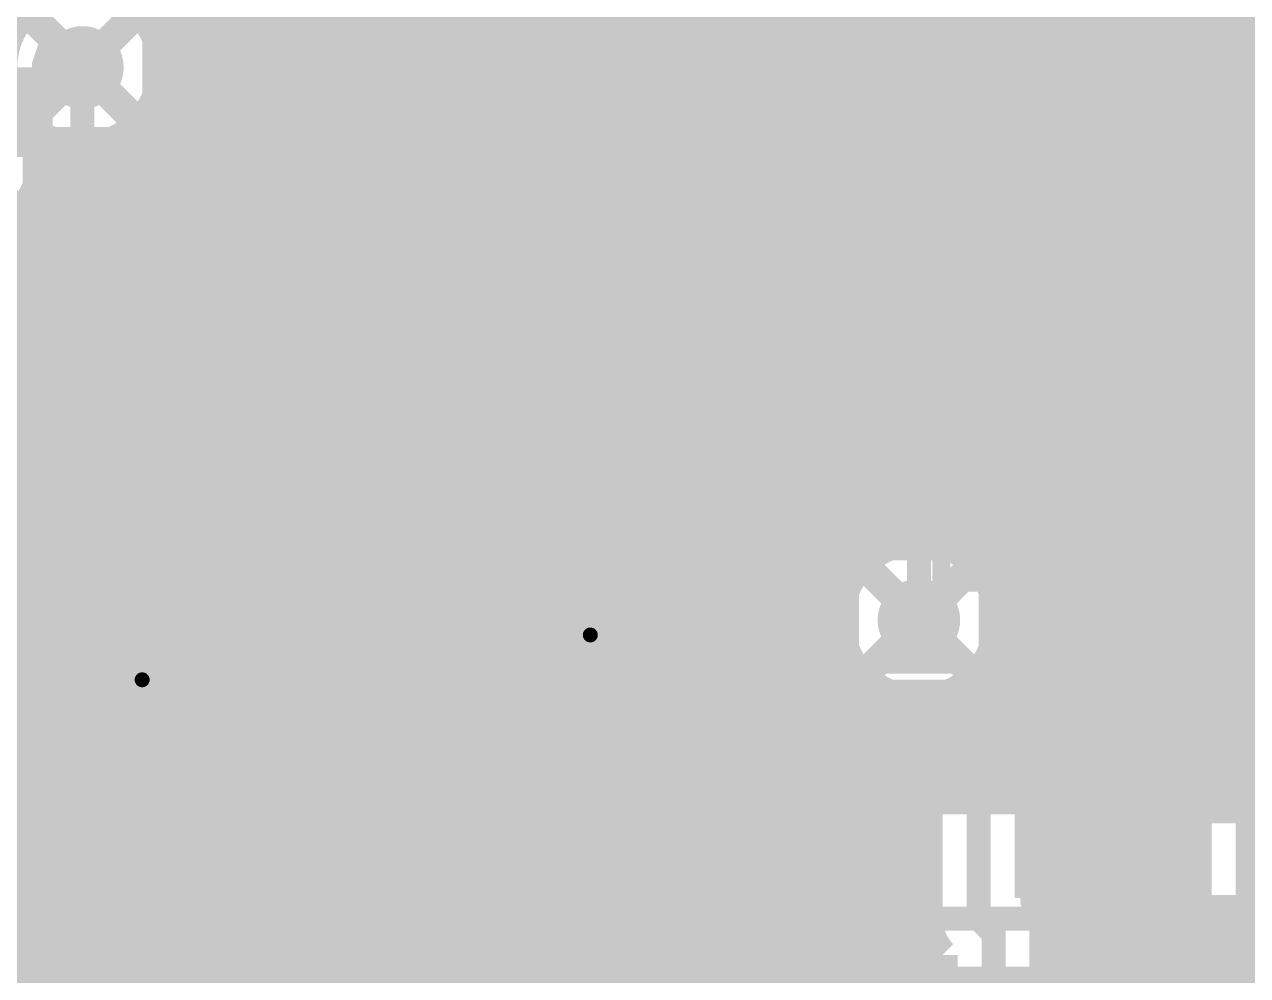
# Model space of a CAD drawing. Extents: x -1 to 119, y -42 to 51.
# Drawn here: x 38.37 to 48.77, y 21.87 to 29.96 of the extents above; entities that cross this region are included whole.
import ezdxf

# ---------------------------------------------------------------- set-up
doc = ezdxf.new("R2010")
doc.units = 0
doc.header["$MEASUREMENT"] = 0
doc.layers.get('0').update_dxf_attribs({"linetype": 'CONTINUOUS'})
for name, color, linetype in [('22-304-0_BOT', 7, 'CONTINUOUS'), ('22-304-0_DRD', 7, 'CONTINUOUS'), ('22-304-0_GND', 6, 'CONTINUOUS'), ('22-304-0_IN1', 4, 'CONTINUOUS'), ('22-304-0_SMB', 3, 'CONTINUOUS'), ('22-304-0_SMT', 5, 'CONTINUOUS'), ('22-304-0_SPT', 10, 'CONTINUOUS'), ('22-304-0_SST', 14, 'CONTINUOUS'), ('22-304-0_TOP', 9, 'CONTINUOUS'), ('THRUHOLE_TAP', 11, 'CONTINUOUS')]:
    doc.layers.add(name, color=color, linetype=linetype)

# ---------------------------------------------------------------- blocks, each defined once
blk = doc.blocks.new('ROUND_60')
at = {"const_width": 0.35052}
blk.add_lwpolyline([(-0.17526, 0, 1), (0.17526, 0, 1)], format="xyb", close=True, dxfattribs=at)
blk = doc.blocks.new('ROUND_57')
at = {"const_width": 0.35052}
blk.add_lwpolyline([(-0.17526, 0, 1), (0.17526, 0, 1)], format="xyb", close=True, dxfattribs=at)
blk = doc.blocks.new('ROUND_81')
at = {"const_width": 0.0635}
blk.add_lwpolyline([(-0.03175, 0, 1), (0.03175, 0, 1)], format="xyb", close=True, dxfattribs=at)
blk = doc.blocks.new('RECTANGLE_2')
blk.add_solid([(0.4826, 0.4064), (0.4826, -0.4064), (-0.4826, 0.4064), (-0.4826, -0.4064)])
blk = doc.blocks.new('RECTANGLE_3')
blk.add_solid([(0.63627, 0.51308), (0.63627, -0.51308), (-0.63627, 0.51308), (-0.63627, -0.51308)])
blk = doc.blocks.new('RECTANGLE_14')
blk.add_solid([(0.508, 0.635), (0.508, -0.635), (-0.508, 0.635), (-0.508, -0.635)])
blk = doc.blocks.new('RECTANGLE_16')
blk.add_solid([(0.25019, 0.40005), (0.25019, -0.40005), (-0.25019, 0.40005), (-0.25019, -0.40005)])
blk = doc.blocks.new('ROUND_87')
at = {"const_width": 0.10033}
blk.add_lwpolyline([(-0.050164, 0, 1), (0.050164, 0, 1)], format="xyb", close=True, dxfattribs=at)

msp = doc.modelspace()

# ---------------------------------------------------------------- linework, layer by layer
at = {"layer": '22-304-0_BOT'}
for points, const_width in [([(38.2778, 42.6212), (38.2778, 29.93898)], 0.254), ([(39.4208, 42.6212), (39.4208, 29.97708)], 0.254), ([(39.6494, 42.6212), (39.6494, 18.0848)], 0.254), ([(41.2496, 42.6212), (41.2496, 18.0848)], 0.254), ([(41.4782, 42.6212), (41.4782, 18.0848)], 0.254), ([(41.7068, 42.6212), (41.7068, 18.0848)], 0.254), ([(43.307, 42.6212), (43.307, 18.0848)], 0.254), ([(43.5356, 42.6212), (43.5356, 18.0848)], 0.254), ([(43.7642, 42.6212), (43.7642, 18.0848)], 0.254), ([(43.9928, 42.6212), (43.9928, 18.0848)], 0.254), ([(44.2214, 42.6212), (44.2214, 18.0848)], 0.254), ([(44.45, 42.6212), (44.45, 18.0848)], 0.254), ([(44.6786, 42.6212), (44.6786, 18.0848)], 0.254), ([(44.9072, 42.6212), (44.9072, 18.0848)], 0.254), ([(45.1358, 42.6212), (45.1358, 18.0848)], 0.254), ([(45.3644, 42.6212), (45.3644, 25.19172)], 0.254), ([(45.593, 42.6212), (45.593, 25.45588)], 0.254), ([(45.8216, 42.6212), (45.8216, 25.55494)], 0.254), ([(46.0502, 42.6212), (46.0502, 25.56764)], 0.254), ([(46.2788, 42.6212), (46.2788, 25.49906)], 0.254), ([(46.5074, 42.6212), (46.5074, 25.31364)], 0.254), ([(46.736, 42.6212), (46.736, 24.7396)], 0.254), ([(46.9646, 42.6212), (46.9646, 22.46884)], 0.254), ([(47.1932, 42.6212), (47.1932, 20.8534)], 0.254), ([(47.4218, 42.6212), (47.4218, 20.6248)], 0.254), ([(47.6504, 42.6212), (47.6504, 20.3962)], 0.254), ([(47.879, 42.6212), (47.879, 20.1676)], 0.254), ([(48.1076, 42.6212), (48.1076, 19.92884)], 0.254), ([(48.3362, 42.6212), (48.3362, 18.76298)], 0.254), ([(48.5648, 42.6212), (48.5648, 27.0764)], 0.254), ([(48.7934, 42.6212), (48.7934, 27.305)], 0.254), ([(39.878, 41.03116), (39.878, 18.0848)], 0.254), ([(41.021, 40.82288), (41.021, 18.0848)], 0.254), ([(40.1066, 40.7289), (40.1066, 18.0848)], 0.254), ([(40.7924, 40.65524), (40.7924, 18.0848)], 0.254), ([(40.3352, 40.61714), (40.3352, 18.0848)], 0.254), ([(40.5638, 40.59682), (40.5638, 18.0848)], 0.254), ([(43.0784, 39.33444), (43.0784, 18.0848)], 0.254), ([(41.9354, 39.01694), (41.9354, 18.0848)], 0.254), ([(42.8498, 38.97122), (42.8498, 18.0848)], 0.254), ([(42.164, 38.86708), (42.164, 18.0848)], 0.254), ([(42.3926, 38.81628), (42.3926, 18.0848)], 0.254), ([(42.6212, 38.84676), (42.6212, 18.0848)], 0.254), ([(38.35908, 30.0482), (37.58692, 30.0482)], 0.254), ([(67.6148, 30.0482), (39.36492, 30.0482)], 0.254), ([(56.46674, 29.8196), (39.50208, 29.8196)], 0.254), ([(53.73116, 29.591), (39.54272, 29.591)], 0.254), ([(53.4289, 29.3624), (39.50208, 29.3624)], 0.254), ([(39.4208, 29.20238), (39.4208, 18.0848)], 0.254), ([(50.28438, 29.1338), (39.36492, 29.1338)], 0.254), ([(38.5064, 29.01188), (38.5064, 28.98902)], 0.254), ([(39.1922, 28.99664), (39.1922, 19.42592)], 0.254), ([(50.07864, 28.9052), (38.52164, 28.9052)], 0.254), ([(38.735, 28.92298), (38.735, 19.8374)], 0.254), ([(38.9636, 28.9179), (38.9636, 19.6088)], 0.254), ([(38.5064, 28.66644), (38.5064, 20.066)], 0.254), ([(49.9999, 28.6766), (38.50894, 28.6766)], 0.254), ([(50.673, 28.575), (48.768, 26.67), (48.768, 18.923), (49.911, 17.78), (49.911, 15.24), (49.149, 14.478), (49.149, 11.811), (48.006, 10.668), (32.385, 10.668), (30.353, 12.7), (28.067, 12.7), (26.67, 14.097)], 0.2032), ([(49.99482, 28.50896), (48.46828, 26.97988)], 0.254), ([(49.93386, 28.448), (38.40988, 28.448)], 0.254), ([(38.2778, 28.30322), (38.2778, 20.2946)], 0.254), ([(49.70526, 28.2194), (38.1508, 28.2194)], 0.254), ([(49.47666, 27.9908), (38.1127, 27.9908)], 0.254), ([(49.24806, 27.7622), (38.1127, 27.7622)], 0.254), ([(49.01946, 27.5336), (38.1127, 27.5336)], 0.254), ([(48.79086, 27.305), (38.1127, 27.305)], 0.254), ([(48.56226, 27.0764), (38.1127, 27.0764)], 0.254), ([(48.3743, 26.8478), (38.1127, 26.8478)], 0.254), ([(48.3362, 26.6192), (38.1127, 26.6192)], 0.254), ([(48.3362, 26.67), (48.3362, 18.923)], 0.254), ([(48.3362, 26.3906), (38.1127, 26.3906)], 0.254), ([(48.3362, 26.162), (38.1127, 26.162)], 0.254), ([(48.3362, 25.9334), (38.1127, 25.9334)], 0.254), ([(48.3362, 25.7048), (38.1127, 25.7048)], 0.254), ([(45.62602, 25.4762), (38.1127, 25.4762)], 0.254), ([(48.3362, 25.4762), (46.32198, 25.4762)], 0.254), ([(45.39488, 25.2476), (38.1127, 25.2476)], 0.254), ([(48.3362, 25.2476), (46.55312, 25.2476)], 0.254), ([(45.30598, 25.019), (38.1127, 25.019)], 0.254), ([(48.3362, 25.019), (46.64202, 25.019)], 0.254), ([(47.752, 18.415), (47.752, 19.685), (46.609, 20.828), (46.609, 22.225), (46.482, 22.352), (46.482, 24.384), (45.974, 24.892)], 0.2032), ([(45.3009, 24.7904), (38.1127, 24.7904)], 0.254), ([(46.64964, 24.82596), (46.78172, 24.69388)], 0.254), ([(48.3362, 24.7904), (46.6852, 24.7904)], 0.254), ([(45.37964, 24.5618), (38.1127, 24.5618)], 0.254), ([(45.3644, 24.58974), (45.3644, 18.0848)], 0.254), ([(48.3362, 24.5618), (46.8757, 24.5618)], 0.254), ([(45.58538, 24.3332), (38.1127, 24.3332)], 0.254), ([(45.593, 24.32812), (45.593, 18.0848)], 0.254), ([(46.9138, 24.384), (46.9138, 22.5298)], 0.254), ([(48.3362, 24.3332), (46.9138, 24.3332)], 0.254), ([(45.8216, 24.22906), (45.8216, 18.0848)], 0.254), ([(46.0502, 24.1046), (38.1127, 24.1046)], 0.254), ([(46.0502, 24.20366), (46.0502, 22.352)], 0.254), ([(48.3362, 24.1046), (46.9138, 24.1046)], 0.254), ([(46.0502, 23.876), (38.1127, 23.876)], 0.254), ([(48.3362, 23.876), (46.9138, 23.876)], 0.254), ([(46.0502, 23.6474), (38.1127, 23.6474)], 0.254), ([(48.3362, 23.6474), (46.9138, 23.6474)], 0.254), ([(46.0502, 23.4188), (38.1127, 23.4188)], 0.254), ([(48.3362, 23.4188), (46.9138, 23.4188)], 0.254), ([(46.0502, 23.1902), (38.1127, 23.1902)], 0.254), ([(48.3362, 23.1902), (46.9138, 23.1902)], 0.254), ([(46.0502, 22.9616), (38.1127, 22.9616)], 0.254), ([(48.3362, 22.9616), (46.9138, 22.9616)], 0.254), ([(46.0502, 22.733), (38.1127, 22.733)], 0.254), ([(48.3362, 22.733), (46.9138, 22.733)], 0.254), ([(46.0502, 22.5044), (38.1127, 22.5044)], 0.254), ([(48.3362, 22.5044), (46.93666, 22.5044)], 0.254), ([(46.0502, 22.352), (46.0502, 18.0848)], 0.254), ([(46.05782, 22.2758), (38.1127, 22.2758)], 0.254), ([(48.3362, 22.2758), (47.03826, 22.2758)], 0.254), ([(47.0408, 22.225), (47.0408, 21.0058)], 0.254), ([(46.17466, 22.0472), (38.1127, 22.0472)], 0.254), ([(46.1772, 22.04466), (46.1772, 20.828)], 0.254), ([(48.3362, 22.0472), (47.0408, 22.0472)], 0.254), ([(46.1772, 21.8186), (38.1127, 21.8186)], 0.254), ([(48.3362, 21.8186), (47.0408, 21.8186)], 0.254)]:
    msp.add_lwpolyline(points, dxfattribs=dict(at, const_width=const_width))
at = {"layer": '22-304-0_BOT', "const_width": 0.254}
for points in [[(38.862, 30.27172, 0.4142136), (38.18128, 29.591)], [(39.54272, 29.591, 0.4142136), (38.862, 30.27172)], [(38.862, 28.91028, 0.4142136), (39.54272, 29.591)], [(38.49878, 29.01442, 0.1414714), (38.862, 28.90955)], [(38.52672, 28.829, 0.0692998), (38.50082, 29.015)], [(38.15842, 28.22448, 0.2804741), (38.52672, 28.829)], [(48.4632, 26.9748, 0.1989124), (48.33695, 26.67)], [(48.4632, 26.9748, 0.1989124), (48.33695, 26.67)], [(45.974, 25.57272, 0.4142136), (45.29328, 24.892)], [(46.65472, 24.892, 0.4142136), (45.974, 25.57272)], [(45.29328, 24.892, 0.4142136), (45.974, 24.21128)], [(46.64964, 24.82596, 0.0243635), (46.65286, 24.892)], [(46.9138, 24.384, 0.1989124), (46.78733, 24.68933)], [(45.974, 24.21128, 0.0242723), (46.03997, 24.21448)], [(47.0408, 22.225, 0.1989124), (46.91433, 22.53033)], [(46.0502, 22.352, 0.1989124), (46.17667, 22.04667)], [(46.0502, 22.352, 0.1989124), (46.17667, 22.04667)]]:
    msp.add_lwpolyline(points, format="xyb", dxfattribs=at)
at = {"layer": '22-304-0_DRD', "const_width": 0.254}
for points in [[(39.497, 30.226), (38.227, 28.956)], [(39.497, 28.956), (38.227, 30.226)], [(39.497, 28.956), (39.497, 30.226)], [(38.481, 29.464), (37.211, 29.464)], [(38.481, 29.464), (37.211, 28.194)], [(38.481, 28.194), (37.211, 29.464)], [(38.481, 28.194), (38.481, 29.464)], [(38.227, 28.956), (39.497, 28.956)], [(37.211, 28.194), (38.481, 28.194)], [(45.339, 25.527), (45.339, 24.257)], [(46.609, 25.527), (45.339, 25.527)], [(46.609, 25.527), (45.339, 24.257)], [(46.609, 24.257), (45.339, 25.527)], [(46.609, 24.257), (46.609, 25.527)], [(42.545, 25.4), (42.545, 24.13)], [(43.815, 25.4), (42.545, 25.4)], [(43.815, 25.4), (42.545, 24.13)], [(43.815, 24.13), (42.545, 25.4)], [(42.545, 25.4), (42.545, 24.13)], [(43.815, 25.4), (42.545, 25.4)], [(43.815, 25.4), (42.545, 24.13)], [(43.815, 24.13), (42.545, 25.4)], [(43.815, 24.13), (43.815, 25.4)], [(43.815, 24.13), (43.815, 25.4)], [(38.735, 25.019), (38.735, 23.749)], [(40.005, 25.019), (38.735, 25.019)], [(40.005, 25.019), (38.735, 23.749)], [(40.005, 23.749), (38.735, 25.019)], [(40.005, 23.749), (40.005, 25.019)], [(45.339, 24.257), (46.609, 24.257)], [(42.545, 24.13), (43.815, 24.13)], [(42.545, 24.13), (43.815, 24.13)], [(38.735, 23.749), (40.005, 23.749)]]:
    msp.add_lwpolyline(points, dxfattribs=at)
at = {"layer": '22-304-0_IN1'}
for points, const_width in [([(41.1988, 41.6052), (41.1988, 23.368)], 0.254), ([(41.4274, 41.6052), (41.4274, 23.368)], 0.254), ([(41.656, 41.6052), (41.656, 23.368)], 0.254), ([(41.8846, 41.6052), (41.8846, 23.368)], 0.254), ([(42.1132, 41.6052), (42.1132, 23.368)], 0.254), ([(42.3418, 41.6052), (42.3418, 23.368)], 0.254), ([(42.5704, 41.6052), (42.5704, 25.06472)], 0.254), ([(42.799, 41.6052), (42.799, 25.32888)], 0.254), ([(43.0276, 41.6052), (43.0276, 25.42794)], 0.254), ([(43.2562, 41.6052), (43.2562, 25.44064)], 0.254), ([(43.4848, 41.6052), (43.4848, 25.37206)], 0.254), ([(43.7134, 41.6052), (43.7134, 25.18664)], 0.254), ([(43.942, 41.6052), (43.942, 23.368)], 0.254), ([(44.1706, 41.6052), (44.1706, 23.368)], 0.254), ([(44.3992, 41.6052), (44.3992, 23.368)], 0.254), ([(44.6278, 41.6052), (44.6278, 23.368)], 0.254), ([(44.8564, 41.6052), (44.8564, 23.368)], 0.254), ([(45.085, 41.6052), (45.085, 23.368)], 0.254), ([(45.3136, 41.6052), (45.3136, 25.05202)], 0.254), ([(45.5422, 41.6052), (45.5422, 25.41778)], 0.254), ([(45.7708, 41.6052), (45.7708, 25.5397)], 0.254), ([(45.9994, 41.6052), (45.9994, 25.57018)], 0.254), ([(46.228, 41.6052), (46.228, 25.52192)], 0.254), ([(46.4566, 41.6052), (46.4566, 25.36952)], 0.254), ([(46.6852, 41.6052), (46.6852, 23.368)], 0.254), ([(46.9138, 41.6052), (46.9138, 23.368)], 0.254), ([(47.1424, 41.6052), (47.1424, 23.368)], 0.254), ([(47.371, 41.6052), (47.371, 23.368)], 0.254), ([(47.5996, 41.6052), (47.5996, 23.368)], 0.254), ([(47.8282, 41.6052), (47.8282, 23.368)], 0.254), ([(39.37, 41.0972), (39.37, 30.04312)], 0.254), ([(40.9702, 40.77208), (40.9702, 23.368)], 0.254), ([(39.5986, 37.17036), (39.5986, 25.02408)], 0.254), ([(39.8272, 36.81222), (39.8272, 24.88692)], 0.254), ([(40.7416, 36.86302), (40.7416, 23.368)], 0.254), ([(40.0558, 36.6903), (40.0558, 23.368)], 0.254), ([(40.513, 36.70808), (40.513, 23.368)], 0.254), ([(40.2844, 36.65982), (40.2844, 23.368)], 0.254), ([(48.0568, 35.18408), (48.0568, 23.368)], 0.254), ([(48.2854, 35.04692), (48.2854, 23.368)], 0.254), ([(48.514, 35.00628), (48.514, 23.368)], 0.254), ([(48.7426, 33.86836), (48.7426, 23.368)], 0.254), ([(38.3159, 29.9974), (37.62756, 29.9974)], 0.254), ([(63.5, 29.9974), (39.40556, 29.9974)], 0.254), ([(56.38038, 29.7688), (39.51732, 29.7688)], 0.254), ([(31.75, 20.9296), (32.3596, 20.9296), (33.782, 22.352), (33.782, 24.13), (34.29, 24.638), (34.29, 27.432), (34.798, 27.94), (38.1, 27.94), (38.862, 28.702), (38.862, 29.591)], 0.2032), ([(53.62702, 29.5402), (39.54018, 29.5402)], 0.254), ([(53.39588, 29.3116), (39.48176, 29.3116)], 0.254), ([(39.37, 29.13888), (39.37, 25.06472)], 0.254), ([(39.2938, 29.06522), (39.2938, 28.702)], 0.254), ([(50.22088, 29.083), (39.31412, 29.083)], 0.254), ([(50.05324, 28.8544), (39.2938, 28.8544)], 0.254), ([(49.99482, 28.6258), (39.28618, 28.6258)], 0.254), ([(39.1668, 28.3972), (38.40988, 27.64028)], 0.254), ([(39.1414, 28.36926), (39.1414, 25.02408)], 0.254), ([(50.01514, 28.3972), (39.1668, 28.3972)], 0.254), ([(50.1269, 28.1686), (38.9382, 28.1686)], 0.254), ([(38.9128, 28.14066), (38.9128, 24.88692)], 0.254), ([(38.6842, 27.91206), (38.6842, 23.368)], 0.254), ([(50.42916, 27.94), (38.7096, 27.94)], 0.254), ([(38.4556, 27.68346), (38.4556, 23.368)], 0.254), ([(51.20894, 27.7114), (38.481, 27.7114)], 0.254), ([(63.5, 27.4828), (34.9504, 27.4828)], 0.254), ([(63.5, 27.2542), (34.7218, 27.2542)], 0.254), ([(63.5, 27.0256), (34.7218, 27.0256)], 0.254), ([(63.5, 26.797), (34.7218, 26.797)], 0.254), ([(63.5, 26.5684), (34.7218, 26.5684)], 0.254), ([(63.5, 26.3398), (34.7218, 26.3398)], 0.254), ([(63.5, 26.1112), (34.7218, 26.1112)], 0.254), ([(63.5, 25.8826), (36.03752, 25.8826)], 0.254), ([(51.87188, 25.654), (36.18992, 25.654)], 0.254), ([(43.01744, 25.4254), (36.23818, 25.4254)], 0.254), ([(45.55236, 25.4254), (43.34002, 25.4254)], 0.254), ([(51.70424, 25.4254), (46.39564, 25.4254)], 0.254), ([(42.65422, 25.1968), (36.2077, 25.1968)], 0.254), ([(45.36694, 25.1968), (43.70578, 25.1968)], 0.254), ([(51.64582, 25.1968), (46.58106, 25.1968)], 0.254), ([(39.02202, 24.9682), (36.08578, 24.9682)], 0.254), ([(42.52976, 24.9682), (39.71798, 24.9682)], 0.254), ([(45.29836, 24.9682), (43.8277, 24.9682)], 0.254), ([(51.66614, 24.9682), (46.64964, 24.9682)], 0.254), ([(38.79088, 24.7396), (35.72002, 24.7396)], 0.254), ([(42.49928, 24.7396), (39.94912, 24.7396)], 0.254), ([(45.31106, 24.7396), (43.85818, 24.7396)], 0.254), ([(45.3136, 24.72944), (45.3136, 23.368)], 0.254), ([(51.7779, 24.7396), (46.63694, 24.7396)], 0.254), ([(38.70198, 24.511), (34.70148, 24.511)], 0.254), ([(42.55008, 24.511), (40.03802, 24.511)], 0.254), ([(42.5704, 24.46274), (42.5704, 23.368)], 0.254), ([(45.41012, 24.511), (43.80992, 24.511)], 0.254), ([(52.08016, 24.511), (46.53788, 24.511)], 0.254), ([(43.7134, 24.34336), (43.7134, 23.368)], 0.254), ([(45.5422, 24.36622), (45.5422, 23.368)], 0.254), ([(46.4566, 24.41194), (46.4566, 23.368)], 0.254), ([(38.6969, 24.2824), (34.544, 24.2824)], 0.254), ([(42.69994, 24.2824), (40.04056, 24.2824)], 0.254), ([(45.67174, 24.2824), (43.65752, 24.2824)], 0.254), ([(45.7708, 24.24176), (45.7708, 23.368)], 0.254), ([(45.9994, 24.21128), (45.9994, 23.368)], 0.254), ([(46.228, 24.26208), (46.228, 23.368)], 0.254), ([(53.49494, 24.2824), (46.27372, 24.2824)], 0.254), ([(18.542, 24.003), (18.669, 24.13), (20.828, 24.13), (24.384, 20.574), (24.892, 20.574), (25.146, 20.828), (30.734, 20.828), (31.369, 20.193), (32.258, 20.193), (34.417, 22.352), (49.276, 22.352), (49.657, 21.971), (60.452, 21.971), (60.96, 22.479), (66.675, 22.479), (68.58, 20.574), (72.517, 20.574), (73.152, 19.939), (73.279, 19.939)], 0.2032), ([(42.799, 24.20112), (42.799, 23.368)], 0.254), ([(43.4848, 24.15794), (43.4848, 23.368)], 0.254), ([(38.77564, 24.0538), (34.3154, 24.0538)], 0.254), ([(57.82564, 24.0538), (39.96436, 24.0538)], 0.254), ([(43.0276, 24.10206), (43.0276, 23.368)], 0.254), ([(43.2562, 24.08936), (43.2562, 23.368)], 0.254), ([(38.98138, 23.8252), (34.2138, 23.8252)], 0.254), ([(38.9128, 23.88108), (38.9128, 23.368)], 0.254), ([(58.03138, 23.8252), (39.75608, 23.8252)], 0.254), ([(39.8272, 23.88108), (39.8272, 23.368)], 0.254), ([(39.1414, 23.74392), (39.1414, 23.368)], 0.254), ([(39.37, 23.70328), (39.37, 23.368)], 0.254), ([(39.5986, 23.74392), (39.5986, 23.368)], 0.254), ([(63.5, 23.5966), (35.65652, 23.5966)], 0.254), ([(63.5, 23.368), (35.80892, 23.368)], 0.254), ([(71.12, 19.685), (71.12, 19.939), (70.993, 20.066), (68.072, 20.066), (66.167, 21.971), (61.214, 21.971), (60.706, 21.463), (49.53, 21.463), (49.149, 21.844), (34.544, 21.844), (32.385, 19.685), (31.115, 19.685), (30.48, 20.32), (25.273, 20.32), (25.019, 20.066), (24.257, 20.066), (22.3774, 21.9456), (21.9964, 21.9456), (21.971, 21.971)], 0.2032)]:
    msp.add_lwpolyline(points, dxfattribs=dict(at, const_width=const_width))
at = {"layer": '22-304-0_IN1', "const_width": 0.254}
for points in [[(38.862, 30.27172, 0.4142136), (38.18128, 29.591)], [(39.54272, 29.591, 0.4142136), (38.862, 30.27172)], [(39.2938, 29.06522, 0.2244669), (39.54236, 29.591)], [(39.1668, 28.3972, 0.1989124), (39.29305, 28.702)], [(39.1668, 28.3972, 0.1989124), (39.29305, 28.702)], [(38.1, 27.5082, 0.1989115), (38.40533, 27.63467)], [(45.974, 25.57272, 0.4142136), (45.29328, 24.892)], [(46.65472, 24.892, 0.4142136), (45.974, 25.57272)], [(43.18, 25.44572, 0.4142136), (42.49928, 24.765)], [(43.18, 25.44572, 0.4142136), (42.49928, 24.765)], [(43.86072, 24.765, 0.4142136), (43.18, 25.44572)], [(43.86072, 24.765, 0.4142136), (43.18, 25.44572)], [(39.37, 25.06472, 0.4142136), (38.68928, 24.384)], [(40.05072, 24.384, 0.4142136), (39.37, 25.06472)], [(45.29328, 24.892, 0.4142136), (45.974, 24.21128)], [(45.974, 24.21128, 0.4142136), (46.65472, 24.892)], [(42.49928, 24.765, 0.4142136), (43.18, 24.08428)], [(42.49928, 24.765, 0.4142136), (43.18, 24.08428)], [(43.18, 24.08428, 0.4142136), (43.86072, 24.765)], [(43.18, 24.08428, 0.4142136), (43.86072, 24.765)], [(38.68928, 24.384, 0.4142136), (39.37, 23.70328)], [(39.37, 23.70328, 0.4142136), (40.05072, 24.384)]]:
    msp.add_lwpolyline(points, format="xyb", dxfattribs=at)
at = {"layer": '22-304-0_SMB', "const_width": 0.254}
for points in [[(40.3352, 38.481), (40.3352, 26.035)], [(40.5638, 38.481), (40.5638, 26.035)], [(40.7924, 38.481), (40.7924, 26.035)], [(41.021, 38.481), (41.021, 26.035)], [(41.2496, 38.481), (41.2496, 26.035)], [(41.4782, 38.481), (41.4782, 26.035)], [(41.7068, 38.481), (41.7068, 26.035)], [(41.9354, 38.481), (41.9354, 26.035)], [(42.164, 38.481), (42.164, 26.035)], [(42.3926, 38.481), (42.3926, 26.035)], [(42.6212, 38.481), (42.6212, 26.035)], [(42.8498, 38.481), (42.8498, 26.035)], [(43.0784, 38.481), (43.0784, 26.035)], [(43.307, 38.481), (43.307, 26.035)], [(43.5356, 38.481), (43.5356, 26.035)], [(43.7642, 38.481), (43.7642, 26.035)], [(43.9928, 38.481), (43.9928, 26.035)], [(44.2214, 38.481), (44.2214, 26.035)], [(44.45, 38.481), (44.45, 26.035)], [(44.6786, 38.481), (44.6786, 26.035)], [(44.9072, 38.481), (44.9072, 26.035)], [(45.1358, 38.481), (45.1358, 26.035)], [(45.3644, 38.481), (45.3644, 26.035)], [(45.593, 38.481), (45.593, 26.035)], [(45.8216, 38.481), (45.8216, 26.035)], [(46.0502, 38.481), (46.0502, 26.035)], [(46.2788, 38.481), (46.2788, 26.035)], [(46.5074, 38.481), (46.5074, 26.035)], [(46.736, 38.481), (46.736, 26.035)], [(46.9646, 38.481), (46.9646, 26.035)], [(47.1932, 38.481), (47.1932, 26.035)], [(47.4218, 38.481), (47.4218, 26.035)], [(40.259, 30.988), (40.259, 26.035)], [(47.625, 30.48), (47.625, 26.035)], [(47.625, 30.0228), (40.259, 30.0228)], [(47.625, 29.7942), (40.259, 29.7942)], [(47.625, 29.5656), (40.259, 29.5656)], [(47.625, 29.337), (40.259, 29.337)], [(47.625, 29.1084), (40.259, 29.1084)], [(47.625, 28.8798), (40.259, 28.8798)], [(47.625, 28.6512), (40.259, 28.6512)], [(47.625, 28.4226), (40.259, 28.4226)], [(47.625, 28.194), (40.259, 28.194)], [(47.625, 27.9654), (40.259, 27.9654)], [(47.625, 27.7368), (40.259, 27.7368)], [(47.625, 27.5082), (40.259, 27.5082)], [(47.625, 27.2796), (40.259, 27.2796)], [(47.625, 27.051), (40.259, 27.051)], [(47.625, 26.8224), (40.259, 26.8224)], [(47.625, 26.5938), (40.259, 26.5938)], [(47.625, 26.3652), (40.259, 26.3652)], [(47.625, 26.1366), (40.259, 26.1366)], [(47.625, 26.035), (40.259, 26.035)]]:
    msp.add_lwpolyline(points, dxfattribs=at)
at = {"layer": '22-304-0_SST', "const_width": 0.1524}
for points in [[(40.94226, 29.9974), (40.94226, 29.6418), (41.28008, 29.52242), (41.6179, 29.52242), (41.95826, 29.6418), (41.95826, 29.9974)], [(39.58336, 28.77058), (39.58336, 29.78658), (39.46652, 29.6164)], [(40.94226, 29.93644), (41.95826, 29.93644)], [(42.5704, 29.34716), (42.5704, 29.82214), (43.24858, 29.34716), (43.41876, 29.34716), (43.5864, 29.40812), (43.5864, 29.76372), (43.41876, 29.82214)], [(38.98392, 28.94076), (38.92296, 28.77058), (38.56736, 28.77058), (38.50894, 28.94076), (38.50894, 29.6164), (38.56736, 29.78658), (38.92296, 29.78658), (38.98392, 29.6164)], [(40.06596, 28.94076), (40.18534, 28.77058), (40.42156, 28.77058), (40.54094, 28.94076), (40.54094, 29.1084), (40.30472, 29.44876), (40.54094, 29.78658), (40.06596, 29.78658)], [(44.37126, 29.7434), (44.37126, 29.3878), (44.70908, 29.26842), (45.0469, 29.26842), (45.38726, 29.3878), (45.38726, 29.7434)], [(44.37126, 29.68244), (45.38726, 29.68244)], [(46.1264, 29.33954), (46.1264, 29.57576)], [(46.1264, 29.45892), (47.1424, 29.45892), (46.97476, 29.57576)], [(48.65116, 28.64612), (48.5902, 28.47594), (48.2346, 28.47594), (48.17618, 28.64612), (48.17618, 29.32176), (48.2346, 29.49194), (48.5902, 29.49194), (48.65116, 29.32176)], [(41.45026, 29.09824), (41.45026, 28.74264), (41.28008, 28.68422), (41.1099, 28.68422), (40.94226, 28.74264), (40.94226, 29.09824), (41.1099, 29.1592), (41.28008, 29.1592), (41.95826, 28.92044)], [(42.74058, 28.98394), (42.5704, 28.86456), (42.5704, 28.62834), (42.74058, 28.50896), (42.91076, 28.50896), (43.24858, 28.74772), (43.5864, 28.50896), (43.5864, 28.98394)], [(46.1264, 28.85694), (47.1424, 28.50134), (47.1424, 28.97632)], [(44.37126, 28.78582), (45.38726, 28.43022), (45.38726, 28.9052)], [(39.70274, 28.77058), (39.46652, 28.77058)], [(38.354, 24.892), (38.354, 28.448), (36.576, 28.448), (36.576, 24.892), (38.354, 24.892)], [(40.259, 24.892), (40.259, 28.448), (38.481, 28.448), (38.481, 24.892), (40.259, 24.892)], [(42.3545, 28.1305), (42.3545, 25.2095), (43.9928, 25.2095), (43.9928, 28.1305), (42.3545, 28.1305)], [(46.1645, 28.1305), (46.1645, 25.2095), (47.8028, 25.2095), (47.8028, 28.1305), (46.1645, 28.1305)], [(48.0695, 28.1305), (48.0695, 25.2095), (49.7078, 25.2095), (49.7078, 28.1305), (48.0695, 28.1305)], [(40.87622, 27.3685), (40.77462, 27.3685), (40.77462, 25.9715), (40.87622, 25.9715)], [(41.67378, 25.9715), (41.77538, 25.9715), (41.77538, 27.3685), (41.67378, 27.3685)], [(44.68622, 27.3685), (44.58462, 27.3685), (44.58462, 25.9715), (44.68622, 25.9715)], [(45.48378, 25.9715), (45.58538, 25.9715), (45.58538, 27.3685), (45.48378, 27.3685)], [(41.77538, 27.06878), (41.77538, 26.96972), (40.77462, 26.96972), (40.77462, 27.06878), (41.77538, 27.06878)], [(45.58538, 27.06878), (45.58538, 26.96972), (44.58462, 26.96972), (44.58462, 27.06878), (45.58538, 27.06878)], [(38.608, 19.939), (42.672, 19.939), (42.672, 24.511), (40.894, 24.511), (40.64, 24.257), (40.386, 24.511), (38.608, 24.511), (38.608, 19.939)], [(43.053, 19.939), (47.117, 19.939), (47.117, 24.511), (45.339, 24.511), (45.085, 24.257), (44.831, 24.511), (43.053, 24.511), (43.053, 19.939)], [(49.0855, 21.3995), (49.0855, 24.3205), (47.4472, 24.3205), (47.4472, 21.3995), (49.0855, 21.3995)], [(39.0398, 24.17826), (38.86962, 24.11984), (38.86962, 23.88108), (39.0398, 23.82266), (39.20998, 23.70328), (39.71798, 23.70328), (39.88562, 23.76424), (39.88562, 24.11984), (39.71798, 24.17826), (39.0398, 24.17826)], [(43.4848, 24.05126), (43.31462, 23.99284), (43.31462, 23.75408), (43.4848, 23.69566), (43.65498, 23.57628), (44.16298, 23.57628), (44.33062, 23.63724), (44.33062, 23.99284), (44.16298, 24.05126), (43.4848, 24.05126)], [(39.20998, 23.94204), (38.86962, 23.70328)], [(43.65498, 23.81504), (43.31462, 23.57628)], [(38.86962, 22.86508), (38.86962, 23.34006), (39.5478, 22.86508), (39.71798, 22.86508), (39.88562, 22.92604), (39.88562, 23.28164), (39.71798, 23.34006)], [(43.4848, 23.21306), (43.31462, 23.09368), (43.31462, 22.85746), (43.4848, 22.73808), (43.65498, 22.73808), (43.9928, 22.97684), (44.33062, 22.73808), (44.33062, 23.21306)]]:
    msp.add_lwpolyline(points, dxfattribs=at)
at = {"layer": '22-304-0_TOP'}
for points, const_width in [([(45.974, 24.892), (45.974, 36.449), (48.006, 38.481), (48.895, 38.481), (49.14392, 38.22954), (49.14392, 37.34054)], 0.2032), ([(38.862, 29.591), (38.48354, 29.96692), (38.48354, 31.23946)], 0.2032), ([(39.37, 27.686), (39.751, 28.067), (39.751, 30.099), (39.13378, 30.71622), (39.13378, 31.23946)], 0.2032), ([(46.99, 25.9588), (48.006, 26.9748), (48.006, 29.21), (49.14392, 30.34792), (49.14392, 31.23946)], 0.2032), ([(46.99, 27.3812), (46.99, 29.972), (48.25746, 31.23946), (48.49622, 31.23946)], 0.2032), ([(39.37, 27.686), (41.25976, 27.686), (41.275, 27.67076)], 0.381), ([(41.275, 27.67076), (42.89044, 27.67076), (43.18, 27.3812)], 0.381), ([(45.085, 27.67076), (43.4594, 27.67076), (43.18, 27.3812)], 0.381), ([(43.18, 24.765), (43.18, 25.9588)], 0.381), ([(43.18, 25.9588), (43.18, 24.765)], 0.381), ([(39.37, 25.654), (37.465, 25.654)], 0.381), ([(39.37, 25.654), (39.37, 24.384)], 0.381), ([(41.275, 25.66924), (40.64, 25.03424), (40.64, 23.368)], 0.381), ([(45.085, 25.66924), (45.085, 23.368)], 0.381), ([(37.465, 23.5712), (40.4368, 23.5712), (40.64, 23.368)], 0.381), ([(48.26, 23.5712), (45.2882, 23.5712), (45.085, 23.368)], 0.381), ([(55.88, 21.5138), (49.4792, 21.5138), (48.8442, 22.1488), (48.26, 22.1488)], 0.635)]:
    msp.add_lwpolyline(points, dxfattribs=dict(at, const_width=const_width))

# ---------------------------------------------------------------- block references
at = {"layer": '22-304-0_BOT'}
for p in [(38.862, 29.591), (45.974, 24.892), (43.18, 24.765), (39.37, 24.384)]:
    msp.add_blockref('ROUND_60', p, dxfattribs=at)
at = {"layer": '22-304-0_GND'}
for name, p in [('ROUND_57', (38.862, 29.591)), ('ROUND_57', (45.974, 24.892)), ('ROUND_81', (43.18, 24.765)), ('ROUND_81', (39.37, 24.384))]:
    msp.add_blockref(name, p, dxfattribs=at)
at = {"layer": '22-304-0_IN1'}
for p in [(38.862, 29.591), (45.974, 24.892), (43.18, 24.765), (39.37, 24.384)]:
    msp.add_blockref('ROUND_60', p, dxfattribs=at)
at = {"layer": '22-304-0_SMT'}
for name, p in [('RECTANGLE_3', (39.37, 27.686)), ('RECTANGLE_16', (41.275, 27.67076)), ('RECTANGLE_16', (45.085, 27.67076)), ('RECTANGLE_2', (43.18, 27.3812)), ('RECTANGLE_2', (46.99, 27.3812)), ('RECTANGLE_2', (48.895, 27.3812)), ('RECTANGLE_2', (43.18, 25.9588)), ('RECTANGLE_2', (46.99, 25.9588)), ('RECTANGLE_2', (48.895, 25.9588)), ('RECTANGLE_3', (39.37, 25.654)), ('RECTANGLE_16', (41.275, 25.66924)), ('RECTANGLE_16', (45.085, 25.66924)), ('RECTANGLE_14', (40.64, 23.368)), ('RECTANGLE_14', (45.085, 23.368)), ('RECTANGLE_2', (48.26, 23.5712)), ('RECTANGLE_2', (48.26, 22.1488))]:
    msp.add_blockref(name, p, dxfattribs=at)
at = {"layer": '22-304-0_SPT'}
for name, p in [('RECTANGLE_3', (39.37, 27.686)), ('RECTANGLE_16', (41.275, 27.67076)), ('RECTANGLE_16', (45.085, 27.67076)), ('RECTANGLE_2', (43.18, 27.3812)), ('RECTANGLE_2', (46.99, 27.3812)), ('RECTANGLE_2', (48.895, 27.3812)), ('RECTANGLE_2', (43.18, 25.9588)), ('RECTANGLE_2', (46.99, 25.9588)), ('RECTANGLE_2', (48.895, 25.9588)), ('RECTANGLE_3', (39.37, 25.654)), ('RECTANGLE_16', (41.275, 25.66924)), ('RECTANGLE_16', (45.085, 25.66924)), ('RECTANGLE_14', (40.64, 23.368)), ('RECTANGLE_14', (45.085, 23.368)), ('RECTANGLE_2', (48.26, 23.5712)), ('RECTANGLE_2', (48.26, 22.1488))]:
    msp.add_blockref(name, p, dxfattribs=at)
at = {"layer": '22-304-0_TOP'}
for name, p in [('ROUND_60', (38.862, 29.591)), ('RECTANGLE_3', (39.37, 27.686)), ('RECTANGLE_16', (41.275, 27.67076)), ('RECTANGLE_16', (45.085, 27.67076)), ('RECTANGLE_2', (43.18, 27.3812)), ('RECTANGLE_2', (46.99, 27.3812)), ('RECTANGLE_2', (48.895, 27.3812)), ('RECTANGLE_2', (43.18, 25.9588)), ('RECTANGLE_2', (46.99, 25.9588)), ('RECTANGLE_2', (48.895, 25.9588)), ('RECTANGLE_3', (39.37, 25.654)), ('RECTANGLE_16', (41.275, 25.66924)), ('RECTANGLE_16', (45.085, 25.66924)), ('ROUND_60', (45.974, 24.892)), ('ROUND_60', (43.18, 24.765)), ('ROUND_60', (39.37, 24.384)), ('RECTANGLE_14', (40.64, 23.368)), ('RECTANGLE_14', (45.085, 23.368)), ('RECTANGLE_2', (48.26, 23.5712)), ('RECTANGLE_2', (48.26, 22.1488))]:
    msp.add_blockref(name, p, dxfattribs=at)
at = {"layer": 'THRUHOLE_TAP'}
for p in [(38.862, 29.591), (45.974, 24.892), (43.18, 24.765), (39.37, 24.384)]:
    msp.add_blockref('ROUND_87', p, dxfattribs=at)

doc.saveas('drawing.dxf')
